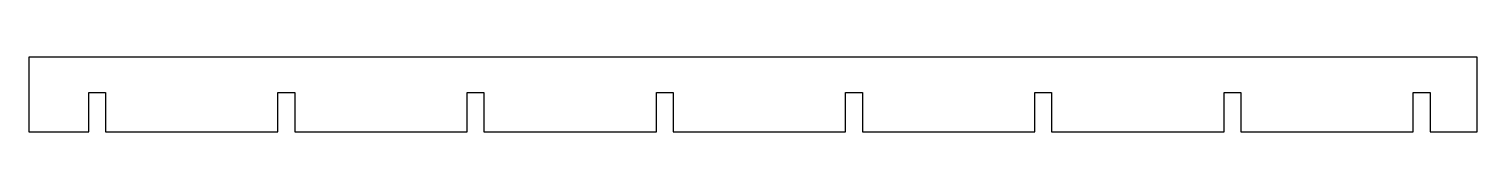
# Model space of a CAD drawing. Header units: metres. Extents: x 0 to 293, y 0 to 15.
import ezdxf

# ---------------------------------------------------------------- set-up
doc = ezdxf.new("R2010")
doc.units = ezdxf.units.M

msp = doc.modelspace()

# ---------------------------------------------------------------- linework, layer by layer
for p, q in [((293.1, 15), (0, 15)), ((0, 15), (0, 0)), ((293.1, 0), (293.1, 15)), ((12.1, 7.89999), (15.5, 7.89999)), ((12.1, 0), (12.1, 7.89999)), ((15.5, 7.89999), (15.5, 0)), ((50.4, 0), (50.4, 7.89999)), ((50.4, 7.89999), (53.8, 7.89999)), ((53.8, 7.89999), (53.8, 0)), ((88.7, 0), (88.7, 7.89999)), ((88.7, 7.89999), (92.1, 7.89999)), ((92.1, 7.89999), (92.1, 0)), ((127, 0), (127, 7.89999)), ((127, 7.89999), (130.4, 7.89999)), ((130.4, 7.89999), (130.4, 0)), ((165.3, 0), (165.3, 7.89999)), ((165.3, 7.89999), (168.7, 7.89999)), ((168.7, 7.89999), (168.7, 0)), ((203.6, 0), (203.6, 7.89999)), ((203.6, 7.89999), (207, 7.89999)), ((207, 7.89999), (207, 0)), ((241.9, 0), (241.9, 7.89999)), ((241.9, 7.89999), (245.3, 7.89999)), ((245.3, 7.89999), (245.3, 0)), ((280.2, 0), (280.2, 7.89999)), ((280.2, 7.89999), (283.6, 7.89999)), ((283.6, 7.89999), (283.6, 0)), ((0, 0), (12.1, 0)), ((15.5, 0), (50.4, 0)), ((53.8, 0), (88.7, 0)), ((92.1, 0), (127, 0)), ((130.4, 0), (165.3, 0)), ((168.7, 0), (203.6, 0)), ((207, 0), (241.9, 0)), ((245.3, 0), (280.2, 0)), ((283.6, 0), (293.1, 0))]:
    msp.add_line(p, q)

doc.saveas('drawing.dxf')
